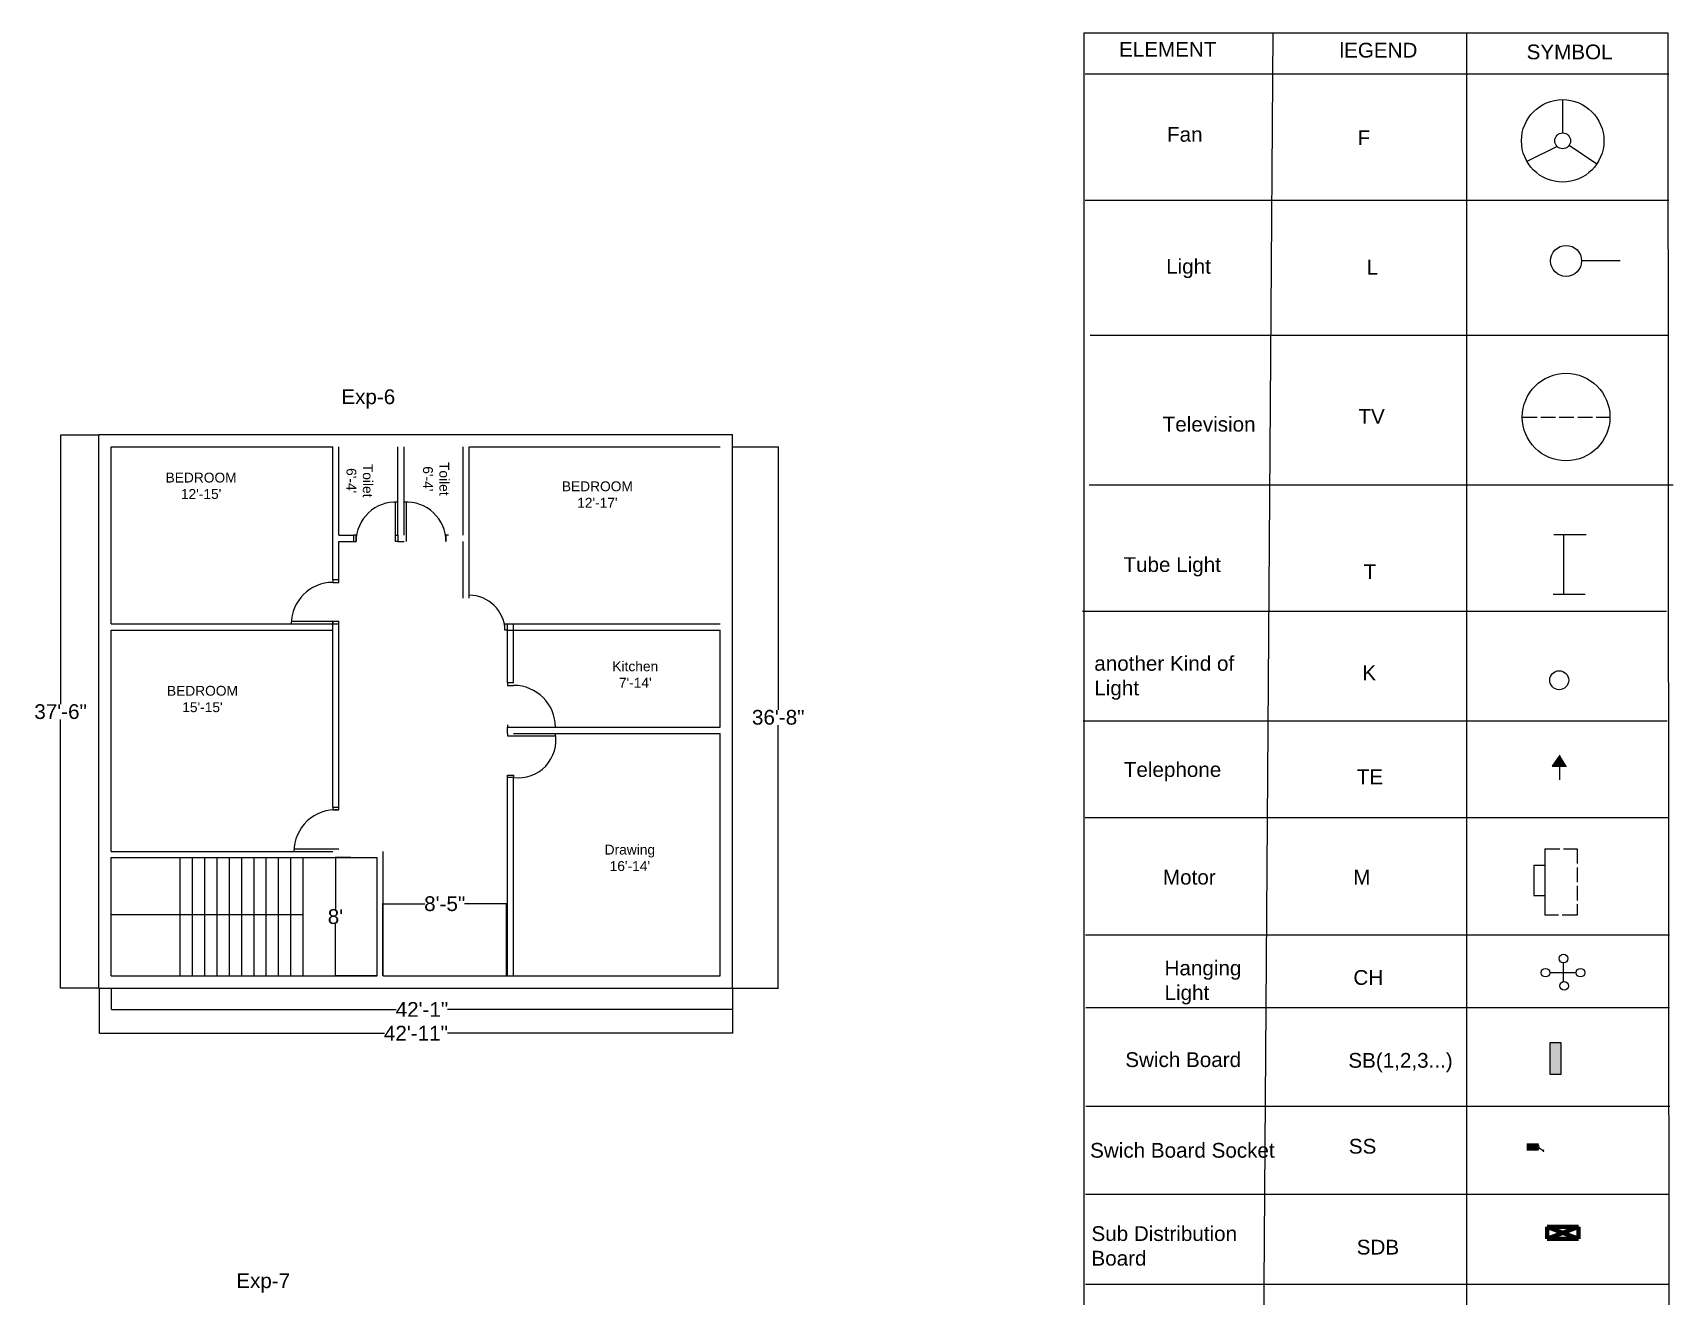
# Model space of a CAD drawing. Header units: inches. Extents: x -6 to 26340, y -2 to 27929.
# Drawn here: x 25007 to 26340, y 26902 to 27929 of the extents above; entities that cross this region are included whole.
import ezdxf

# ---------------------------------------------------------------- set-up
doc = ezdxf.new("R2010")
doc.units = ezdxf.units.IN
doc.header["$MEASUREMENT"] = 0
doc.linetypes.add('ACAD_ISO02W100', pattern=[15, 12, -3])
doc.linetypes.add('ACAD_ISO03W100', pattern=[30, 12, -18])
doc.styles.get("Standard").update_dxf_attribs({"font": 'arial.ttf'})
doc.dimstyles.get("Standard").update_dxf_attribs({"dimtxt": 12, "dimasz": 0.18, "dimexe": 0.18, "dimexo": 0.0625, "dimgap": 0.09, "dimtad": 0, "dimtih": 1, "dimtoh": 1, "dimdec": 0, "dimzin": 0, "dimdsep": 46, "dimlunit": 3, "dimtxsty": 'Standard', "dimcen": 0.09, "dimadec": 0, "dimazin": 0, "dimtfac": 1, "dimtdec": 0, "dimtofl": 0, "dimtmove": 0, "dimatfit": 3, "dimfxl": 1, "dimtolj": 1, "dimtzin": 0, "dimarcsym": 0})

# ---------------------------------------------------------------- blocks, each defined once
blk = doc.blocks.new('*D10')
at = {"color": 0, "lineweight": -2, "transparency": 16777216}
for p, q in [((25060.9, 27602), (25029.4, 27602)), ((25029.5, 27601.8), (25029.5, 27383.3)), ((25029.5, 27152.4), (25029.5, 27370.9)), ((25060.9, 27152.3), (25029.4, 27152.3))]:
    blk.add_line(p, q, dxfattribs=at)
at = {"color": 0, "lineweight": 20, "transparency": 16777216}
for points in [[(25029.5, 27601.8), (25029.6, 27601.8), (25029.5, 27602)], [(25029.5, 27152.4), (25029.6, 27152.4), (25029.5, 27152.3)]]:
    blk.add_solid(points, dxfattribs=at)
at = {"layer": 'Defpoints', "color": 0, "lineweight": 20, "transparency": 16777216}
for p in [(25061, 27602), (25029.5, 27152.3), (25061, 27152.3)]:
    blk.add_point(p, dxfattribs=at)
at = {"color": 0, "transparency": 16777216, "insert": (25029.5, 27377.1), "char_height": 12, "attachment_point": 5}
blk.add_mtext('\\A1;37\'-6"', dxfattribs=at)
blk = doc.blocks.new('*D11')
at = {"color": 0, "lineweight": -2, "transparency": 16777216}
for p, q in [((25291.3, 27162.8), (25291.3, 27221.2)), ((25291.5, 27221), (25325.6, 27221)), ((25391.8, 27221), (25357.7, 27221)), ((25392, 27162.8), (25392, 27221.2))]:
    blk.add_line(p, q, dxfattribs=at)
at = {"color": 0, "lineweight": 20, "transparency": 16777216}
for points in [[(25291.5, 27221), (25291.5, 27220.9), (25291.3, 27221)], [(25391.8, 27221), (25391.8, 27220.9), (25392, 27221)]]:
    blk.add_solid(points, dxfattribs=at)
at = {"layer": 'Defpoints', "color": 0, "lineweight": 20, "transparency": 16777216}
for p in [(25392, 27221), (25291.3, 27162.8), (25392, 27162.8)]:
    blk.add_point(p, dxfattribs=at)
at = {"color": 0, "transparency": 16777216, "insert": (25341.7, 27221), "char_height": 12, "attachment_point": 5}
blk.add_mtext('\\A1;8\'-5"', dxfattribs=at)
blk = doc.blocks.new('*D12')
at = {"color": 0, "lineweight": -2, "transparency": 16777216}
for p, q in [((25575.8, 27592.5), (25613, 27592.5)), ((25612.8, 27592.3), (25612.8, 27378.7)), ((25612.8, 27152.7), (25612.8, 27366.3)), ((25575.8, 27152.5), (25613, 27152.5))]:
    blk.add_line(p, q, dxfattribs=at)
at = {"color": 0, "lineweight": 20, "transparency": 16777216}
for points in [[(25612.8, 27592.3), (25612.8, 27592.3), (25612.8, 27592.5)], [(25612.8, 27152.7), (25612.8, 27152.7), (25612.8, 27152.5)]]:
    blk.add_solid(points, dxfattribs=at)
at = {"layer": 'Defpoints', "color": 0, "lineweight": 20, "transparency": 16777216}
for p in [(25575.7, 27592.5), (25575.7, 27152.5), (25612.8, 27152.5)]:
    blk.add_point(p, dxfattribs=at)
at = {"color": 0, "transparency": 16777216, "insert": (25612.8, 27372.5), "char_height": 12, "attachment_point": 5}
blk.add_mtext('\\A1;36\'-8"', dxfattribs=at)
blk = doc.blocks.new('*D13')
at = {"color": 0, "lineweight": -2, "transparency": 16777216}
for p, q in [((25060.9, 27152.2), (25060.9, 27115.6)), ((25575.7, 27152.5), (25575.7, 27115.6)), ((25061.1, 27115.8), (25292.7, 27115.8)), ((25575.5, 27115.8), (25343.9, 27115.8))]:
    blk.add_line(p, q, dxfattribs=at)
at = {"color": 0, "lineweight": 20, "transparency": 16777216}
for points in [[(25061.1, 27115.8), (25061.1, 27115.8), (25060.9, 27115.8)], [(25575.5, 27115.8), (25575.5, 27115.8), (25575.7, 27115.8)]]:
    blk.add_solid(points, dxfattribs=at)
at = {"layer": 'Defpoints', "color": 0, "lineweight": 20, "transparency": 16777216}
for p in [(25060.9, 27152.3), (25575.7, 27152.5), (25575.7, 27115.8)]:
    blk.add_point(p, dxfattribs=at)
at = {"color": 0, "transparency": 16777216, "insert": (25318.3, 27115.8), "char_height": 12, "attachment_point": 5}
blk.add_mtext('\\A1;42\'-11"', dxfattribs=at)
blk = doc.blocks.new('*D14')
at = {"color": 0, "lineweight": -2, "transparency": 16777216}
for p, q in [((25070.7, 27152.5), (25070.7, 27135)), ((25575.7, 27152.5), (25575.7, 27135)), ((25070.9, 27135.1), (25302.2, 27135.1)), ((25575.5, 27135.1), (25344.1, 27135.1))]:
    blk.add_line(p, q, dxfattribs=at)
at = {"color": 0, "lineweight": 20, "transparency": 16777216}
for points in [[(25070.9, 27135.2), (25070.9, 27135.1), (25070.7, 27135.1)], [(25575.5, 27135.2), (25575.5, 27135.1), (25575.7, 27135.1)]]:
    blk.add_solid(points, dxfattribs=at)
at = {"layer": 'Defpoints', "color": 0, "lineweight": 20, "transparency": 16777216}
for p in [(25070.7, 27152.5), (25575.7, 27152.5), (25575.7, 27135.1)]:
    blk.add_point(p, dxfattribs=at)
at = {"color": 0, "transparency": 16777216, "insert": (25323.2, 27135.1), "char_height": 12, "attachment_point": 5}
blk.add_mtext('\\A1;42\'-1"', dxfattribs=at)
blk = doc.blocks.new('*D15')
at = {"color": 0, "lineweight": -2, "transparency": 16777216}
for p, q in [((25265.5, 27258.5), (25252.7, 27258.5)), ((25252.9, 27258.3), (25252.9, 27216.7)), ((25252.9, 27162.7), (25252.9, 27204.3)), ((25286.6, 27162.5), (25252.7, 27162.5))]:
    blk.add_line(p, q, dxfattribs=at)
at = {"color": 0, "lineweight": 20, "transparency": 16777216}
for points in [[(25252.8, 27258.3), (25252.9, 27258.3), (25252.9, 27258.5)], [(25252.8, 27162.7), (25252.9, 27162.7), (25252.9, 27162.5)]]:
    blk.add_solid(points, dxfattribs=at)
at = {"layer": 'Defpoints', "color": 0, "lineweight": 20, "transparency": 16777216}
for p in [(25265.6, 27258.5), (25252.9, 27162.5), (25286.7, 27162.5)]:
    blk.add_point(p, dxfattribs=at)
at = {"color": 0, "transparency": 16777216, "insert": (25252.9, 27210.5), "char_height": 12, "attachment_point": 5}
blk.add_mtext("\\A1;8'", dxfattribs=at)

msp = doc.modelspace()

# ---------------------------------------------------------------- hatches: boundary and pattern name
at = {"linetype": 'ByBlock'}
h = msp.add_hatch(color=256, dxfattribs=at)
h.dxf.hatch_style = 1
h.paths.add_polyline_path([(26248.1, 27341.9), (26241.9, 27332.9), (26253.6, 27332.9)])
h = msp.add_hatch(color=8, dxfattribs=at)
h.dxf.hatch_style = 1
h.paths.add_polyline_path([(26248.9, 27108.2), (26240.1, 27108.2), (26240.1, 27082.2), (26248.9, 27082.2)])
at = {"linetype": 'ByBlock', "true_color": 0x000000}
h = msp.add_hatch(color=18, dxfattribs=at)
h.dxf.hatch_style = 1
h.paths.add_polyline_path([(26235.2, 27020), (26234.8, 27020.9), (26234.5, 27020.5), (26234.5, 27020.5), (26234.2, 27020)])

# ---------------------------------------------------------------- linework, layer by layer
for p, q in [((25861.2, 27928.9), (25861.2, 26411)), ((25861.2, 27928.9), (26335.8, 27928.9)), ((26014.8, 27928.9), (26003.9, 26411)), ((26172.2, 27928.9), (26172.2, 26683.4)), ((26335.8, 27928.9), (26336.8, 26672.6)), ((25862.2, 27895.5), (26336.8, 27895.5)), ((26250.4, 27847.6), (26250.4, 27874.6)), ((26245.8, 27836.6), (26221.4, 27824.3)), ((26255.7, 27837.5), (26278.2, 27822.5)), ((25862.2, 27793), (26336.8, 27793)), ((25866.4, 27683.1), (26336.8, 27683.1)), ((25060.7, 27152.5), (25060.7, 27602.5)), ((25060.7, 27602.5), (25575.7, 27602.5)), ((25575.7, 27152.5), (25575.7, 27602.5)), ((25070.7, 27448.5), (25070.7, 27592.5)), ((25070.7, 27592.5), (25250.7, 27592.5)), ((25250.7, 27484.5), (25250.7, 27592.5)), ((25255.7, 27520.5), (25255.7, 27592.5)), ((25303.7, 27520.5), (25303.7, 27592.5)), ((25308.7, 27520.5), (25308.7, 27592.5)), ((25356.7, 27520.5), (25356.7, 27592.5)), ((25361.7, 27469.5), (25361.7, 27592.5)), ((25361.7, 27592.5), (25565.7, 27592.5)), ((25865.6, 27561.5), (26340.2, 27561.5)), ((25301.7, 27515.5), (25301.7, 27547.5)), ((25310.7, 27515.5), (25310.7, 27547.5)), ((25255.7, 27520.5), (25267.7, 27520.5)), ((25267.7, 27520.5), (25267.7, 27515.5)), ((25269.7, 27520.5), (25267.7, 27520.5)), ((25267.7, 27520.5), (25267.7, 27520.5)), ((25269.7, 27515.5), (25269.7, 27520.5)), ((25301.7, 27520.5), (25303.7, 27520.5)), ((25303.7, 27520.5), (25303.7, 27515.5)), ((25344.7, 27520.5), (25342.7, 27520.5)), ((25342.7, 27520.5), (25342.7, 27515.5)), ((25255.7, 27484.5), (25255.7, 27515.5)), ((25255.7, 27515.5), (25267.7, 27515.5)), ((25267.7, 27515.5), (25269.7, 27515.5)), ((25303.7, 27515.5), (25301.7, 27515.5)), ((25303.7, 27515.5), (25308.7, 27515.5)), ((25356.7, 27469.5), (25356.7, 27515.5)), ((25250.7, 27484.5), (25255.7, 27484.5)), ((25250.7, 27484.5), (25250.7, 27482.2)), ((25250.7, 27482.2), (25255.7, 27482.2)), ((25255.7, 27482.2), (25255.7, 27484.5)), ((25860.1, 27458.9), (26334.7, 27458.9)), ((25070.7, 27448.5), (25250.7, 27448.5)), ((25070.7, 27263.5), (25070.7, 27443.5)), ((25070.7, 27443.5), (25250.7, 27443.5)), ((25070.7, 27443.5), (25250.7, 27443.5)), ((25217.1, 27450.7), (25255.7, 27450.7)), ((25250.7, 27450.7), (25250.7, 27448.5)), ((25250.7, 27450.7), (25250.7, 27448.5)), ((25250.7, 27448.5), (25250.7, 27450.7)), ((25250.7, 27443.5), (25250.7, 27448.5)), ((25250.7, 27448.5), (25255.7, 27448.5)), ((25250.7, 27448.5), (25255.7, 27448.5)), ((25250.7, 27364.5), (25250.7, 27443.5)), ((25255.7, 27448.5), (25255.7, 27450.7)), ((25255.7, 27299.5), (25255.7, 27448.5)), ((25390.7, 27443.5), (25390.7, 27448.5)), ((25390.7, 27448.5), (25392.7, 27448.5)), ((25392.7, 27443.5), (25390.7, 27443.5)), ((25392.7, 27448.5), (25565.7, 27448.5)), ((25392.7, 27443.5), (25392.7, 27448.5)), ((25392.7, 27400.5), (25392.7, 27443.5)), ((25392.7, 27443.5), (25397.7, 27443.5)), ((25397.7, 27443.5), (25397.7, 27448.5)), ((25397.7, 27400.5), (25397.7, 27443.5)), ((25397.7, 27443.5), (25565.7, 27443.5)), ((25565.7, 27364.5), (25565.7, 27443.5)), ((25397.7, 27400.5), (25392.7, 27400.5)), ((25392.7, 27400.5), (25392.7, 27398.5)), ((25397.7, 27400.5), (25397.7, 27400.5)), ((25392.7, 27398.5), (25397.7, 27398.5)), ((25250.7, 27359.5), (25250.7, 27364.5)), ((25392.7, 27366.5), (25392.7, 27364.5)), ((25392.7, 27359.5), (25392.7, 27364.5)), ((25392.7, 27359.5), (25392.7, 27364.5)), ((25392.7, 27364.5), (25397.7, 27364.5)), ((25397.7, 27364.5), (25565.7, 27364.5)), ((25860.7, 27369.7), (26335.3, 27369.7)), ((25250.7, 27299.5), (25250.7, 27359.5)), ((25392.7, 27359.5), (25392.7, 27357.5)), ((25392.7, 27357.5), (25432, 27357.5)), ((25397.7, 27359.5), (25565.7, 27359.5)), ((25565.7, 27162.5), (25565.7, 27359.5)), ((25392.7, 27323.5), (25392.7, 27325.5)), ((25392.7, 27325.5), (25397.7, 27325.5)), ((25392.7, 27162.5), (25392.7, 27323.5)), ((25392.7, 27162.5), (25392.7, 27323.5)), ((25397.7, 27323.5), (25392.7, 27323.5)), ((25397.7, 27325.5), (25397.7, 27323.5)), ((25397.7, 27162.5), (25397.7, 27323.5)), ((25397.7, 27162.5), (25397.7, 27323.5)), ((25250.7, 27299.5), (25255.7, 27299.5)), ((25250.7, 27299.5), (25250.7, 27297.3)), ((25250.7, 27297.3), (25255.7, 27297.3)), ((25255.7, 27297.3), (25255.7, 27299.5)), ((25862.4, 27291.1), (26337, 27291.1)), ((25070.7, 27263.5), (25250.7, 27263.5)), ((25070.7, 27162.5), (25070.7, 27258.5)), ((25070.7, 27258.5), (25286.7, 27258.5)), ((25070.7, 27258.5), (25286.7, 27258.5)), ((25126.7, 27162.5), (25126.7, 27258.5)), ((25136.7, 27162.5), (25136.7, 27258.5)), ((25146.7, 27162.5), (25146.7, 27258.5)), ((25156.7, 27162.5), (25156.7, 27258.5)), ((25166.7, 27162.5), (25166.7, 27258.5)), ((25176.7, 27162.5), (25176.7, 27258.5)), ((25186.7, 27162.5), (25186.7, 27258.5)), ((25196.7, 27162.5), (25196.7, 27258.5)), ((25206.7, 27162.5), (25206.7, 27258.5)), ((25216.7, 27162.5), (25216.7, 27258.5)), ((25219.3, 27265.7), (25255.7, 27265.7)), ((25226.7, 27162.5), (25226.7, 27258.5)), ((25286.7, 27162.5), (25286.7, 27258.5)), ((25291.7, 27162.5), (25291.7, 27263.5)), ((25070.7, 27212.2), (25226.7, 27212.2)), ((25862.5, 27195.7), (26337.2, 27195.7)), ((25070.7, 27162.5), (25286.7, 27162.5)), ((25070.7, 27162.5), (25286.7, 27162.5)), ((25291.7, 27162.5), (25565.7, 27162.5)), ((25060.7, 27152.5), (25575.7, 27152.5)), ((25862.7, 27136.6), (26337.3, 27136.6)), ((25862.8, 27056.5), (26337.5, 27056.5)), ((25862.5, 26985), (26337.1, 26985)), ((25862.6, 26911.8), (26337.2, 26911.8))]:
    msp.add_line(p, q)
at = {"linetype": 'ByBlock'}
for p, q in [((26297.1, 27743.5), (26265.7, 27743.5)), ((26243.3, 27521.2), (26269.4, 27521.2)), ((26251.3, 27472.7), (26251.3, 27521.5)), ((26242.7, 27472.7), (26268.8, 27472.7)), ((26248.1, 27341.9), (26241.9, 27332.9)), ((26248, 27321.6), (26248, 27333.4)), ((26241.9, 27332.9), (26253.6, 27332.9)), ((26236, 27265.6), (26236, 27211.7)), ((26236, 27252), (26226.9, 27252)), ((26226.9, 27252), (26226.9, 27227.6)), ((26226.9, 27227.6), (26236, 27227.6)), ((26240, 27165), (26261.3, 27165)), ((26251.1, 27157.7), (26251.1, 27172.9)), ((26240.1, 27082.2), (26240.1, 27108.2)), ((26240.1, 27108.2), (26248.9, 27108.2)), ((26248.9, 27108.2), (26248.9, 27082.2)), ((26248.9, 27082.2), (26240.1, 27082.2)), ((26231.2, 27022.6), (26234.5, 27020.5)), ((26234.5, 27020.5), (26234.2, 27020)), ((26234.2, 27020), (26235.2, 27020)), ((26234.8, 27020.9), (26234.5, 27020.5)), ((26235.2, 27020), (26234.8, 27020.9))]:
    msp.add_line(p, q, dxfattribs=at)
at = {"linetype": 'ACAD_ISO02W100'}
for p, q in [((26217.6, 27616.6), (26288.7, 27616.6)), ((26236, 27265.6), (26262.1, 27265.6)), ((26262.1, 27265.6), (26262.1, 27211.7)), ((26262.1, 27211.7), (26236, 27211.7))]:
    msp.add_line(p, q, dxfattribs=at)
at = {"linetype": 'ByBlock', "lineweight": 211}
for p, q in [((26230.8, 27022.1), (26221.2, 27022.1)), ((26230.7, 27024.4), (26221.3, 27024.4))]:
    msp.add_line(p, q, dxfattribs=at)
at = {"lineweight": 211}
for p, q in [((26237.9, 26958.5), (26263.3, 26958.5)), ((26237.9, 26948.6), (26237.9, 26958.5)), ((26237.9, 26958.5), (26263.3, 26948.6)), ((26237.9, 26948.6), (26263.3, 26958.5)), ((26263.3, 26948.6), (26237.9, 26948.6)), ((26263.3, 26958.5), (26263.3, 26948.6))]:
    msp.add_line(p, q, dxfattribs=at)
for centre, radius in [((26250.4, 27841.1), 33.5), ((26250.4, 27841.1), 6.44), ((26253.2, 27616.6), 35.6)]:
    msp.add_circle(centre, radius)
at = {"linetype": 'ByBlock'}
for centre, radius in [((26253.2, 27743.5), 12.6), ((26247.6, 27402.7), 7.72), ((26251.1, 27176.4), 3.5), ((26236.5, 27165), 3.5), ((26264.8, 27165), 3.5), ((26251.6, 27154.2), 3.5), ((26228.2, 27023.2), 2.79)]:
    msp.add_circle(centre, radius, dxfattribs=at)
for centre, radius, start, end in [((25301.7, 27515.5), 32, 86.4167, 180), ((25310.7, 27515.5), 32, 0, 93.5833), ((25250.7, 27448.5), 33.7, 90, 180), ((25361.5, 27442.6), 29.2, 1.8684, 89.6411), ((25397.7, 27364.5), 34, 0, 90), ((25401.4, 27354.1), 30.8, 263.1117, 10.1615), ((25253.1, 27263.5), 33.9, 85.8917, 180)]:
    msp.add_arc(centre, radius, start, end)

# ---------------------------------------------------------------- texts
at = {"char_height": 12}
for s, insert, width, attachment_point in [('ELEMENT', (25889.8, 27921.5), 4.588, 1), ('lEGEND', (26069, 27920.8), 4.588, 1), ('Fan', (25928.8, 27852.4), 4.588, 1), ('F', (26083.7, 27849.7), 4.588, 1), ('Light', (25928.1, 27745.1), 4.588, 1), ('Exp-6', (25257.7, 27631.3), 62.047, 4), ('Television', (25925.3, 27616.8), 4.588, 1), ('TV', (26084.4, 27623.1), 4.588, 1), ('Tube Light', (25893.4, 27502.7), 85.814, 1), ('T', (26088.6, 27496.9), 4.588, 1), ('another Kind of Light', (25869.7, 27422.4), 131.031, 1), ('K', (26087.5, 27414.7), 4.588, 1), ('Telephone', (25893.7, 27336.1), 4.588, 1), ('TE', (26083, 27330.2), 4.588, 1), ('Motor', (25925.5, 27248.6), 4.588, 1), ('M', (26080.2, 27248.6), 26.873, 1), ('Hanging Light', (25926.8, 27174.8), 29.282, 1), ('CH', (26080.3, 27167.1), 26.873, 1), ('Swich Board', (25894.9, 27100.3), 98.549, 1), ('SB(1,2,3...)', (26076.2, 27099.7), 26.873, 1), ('Swich Board Socket', (25866.3, 27026.6), 156.926, 1), ('SS', (26076.6, 27029.9), 26.873, 1), ('Sub Distribution Board', (25867.4, 26958.9), 138.761, 1), ('SDB', (26083, 26947.9), 26.873, 1), ('Exp-7', (25172.3, 26912.8), 62.047, 4)]:
    msp.add_mtext(s, dxfattribs=dict(at, insert=insert, width=width, attachment_point=attachment_point))
at = {"char_height": 12, "attachment_point": 1}
for s, insert in [('SYMBOL', (26221.1, 27919.4)), ('L', (26091, 27744.4))]:
    msp.add_mtext(s, dxfattribs=dict(at, insert=insert))
at = {"linetype": 'ACAD_ISO03W100', "char_height": 8, "width": 88.568, "attachment_point": 2, "rotation": 270}
for insert in [(25283.2, 27564.9), (25345.4, 27566.4)]:
    msp.add_mtext("Toilet\\P6'-4'", dxfattribs=dict(at, insert=insert))
at = {"linetype": 'ACAD_ISO03W100', "char_height": 8, "width": 88.568, "attachment_point": 2}
for s, insert in [("BEDROOM\\P12'-15'", (25143.7, 27571.4)), ("BEDROOM\\P12'-17'", (25465.8, 27564.3)), ("Kitchen\\P7'-14'", (25496.6, 27418)), ("BEDROOM\\P15'-15'", (25144.8, 27398.1)), ("Drawing\\P16'-14'", (25492.2, 27269))]:
    msp.add_mtext(s, dxfattribs=dict(at, insert=insert))

# ---------------------------------------------------------------- dimensions: what is measured, and where the dimension line sits
for base, p1, p2, picture, middle in [((25029.5, 27152.3), (25061, 27602), (25061, 27152.3), '*D10', (25029.5, 27377.1)), ((25612.8, 27152.5), (25575.7, 27592.5), (25575.7, 27152.5), '*D12', (25612.8, 27372.5)), ((25252.9, 27162.5), (25265.6, 27258.5), (25286.7, 27162.5), '*D15', (25252.9, 27210.5))]:
    dim = msp.add_linear_dim(base=base, p1=p1, p2=p2, angle=90, dimstyle='Standard')
    dim.commit()
    dim.dimension.update_dxf_attribs({"geometry": picture, "text_midpoint": middle})
for base, p1, p2, picture, middle in [((25392, 27221), (25291.3, 27162.8), (25392, 27162.8), '*D11', (25341.7, 27221)), ((25575.7, 27115.8), (25060.9, 27152.3), (25575.7, 27152.5), '*D13', (25318.3, 27115.8)), ((25575.7, 27135.1), (25070.7, 27152.5), (25575.7, 27152.5), '*D14', (25323.2, 27135.1))]:
    dim = msp.add_linear_dim(base=base, p1=p1, p2=p2, dimstyle='Standard')
    dim.commit()
    dim.dimension.update_dxf_attribs({"geometry": picture, "text_midpoint": middle})

doc.saveas('drawing.dxf')
